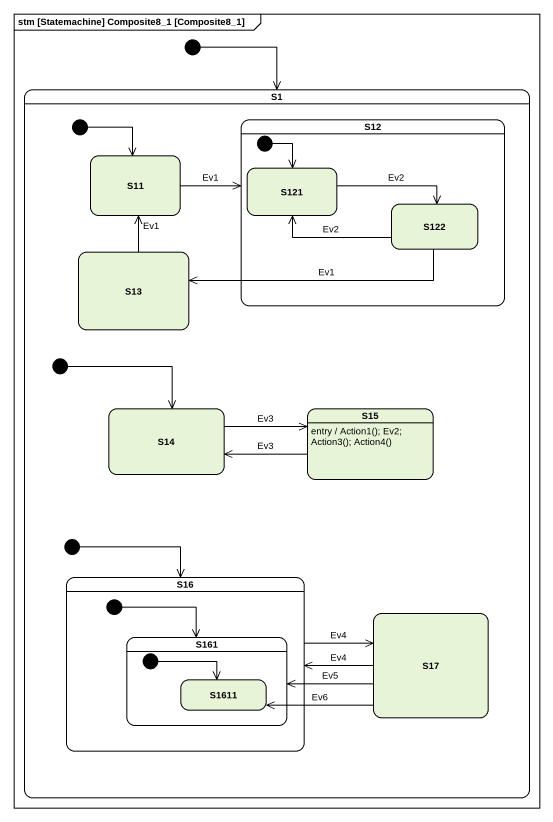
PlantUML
@startuml
mainframe stm [Statemachine] Composite8_1 [Composite8_1]
hide empty description
state S1 {
  state initial2 <<start>>
  state S12 {
    state S121
    state S122
    [*] --> S121
  }
  state S11
  state S13
  state initial4 <<start>>
  state S14
  state S15
  S15 : entry / Action1(); Ev2; Action3(); Action4()
  state initial5 <<start>>
  state S16 {
    state S161 {
      state S1611
      [*] -right-> S1611
    }
    [*] --> S161
  }
  state S17
}
[*] --> S1
initial2 --> S11
S11 -right-> S12 : Ev1
S121 -right-> S122 : Ev2
S122 -left-> S121 : Ev2
S122 -left-> S13 : Ev1
S13 -up-> S11 : Ev1
initial4 --> S14
S14 -right-> S15 : Ev3
S15 -left-> S14 : Ev3
initial5 --> S16
S16 -right-> S17 : Ev4
S17 -left-> S16 : Ev4
S17 -left-> S161 : Ev5
S17 -left-> S1611 : Ev6
@enduml
